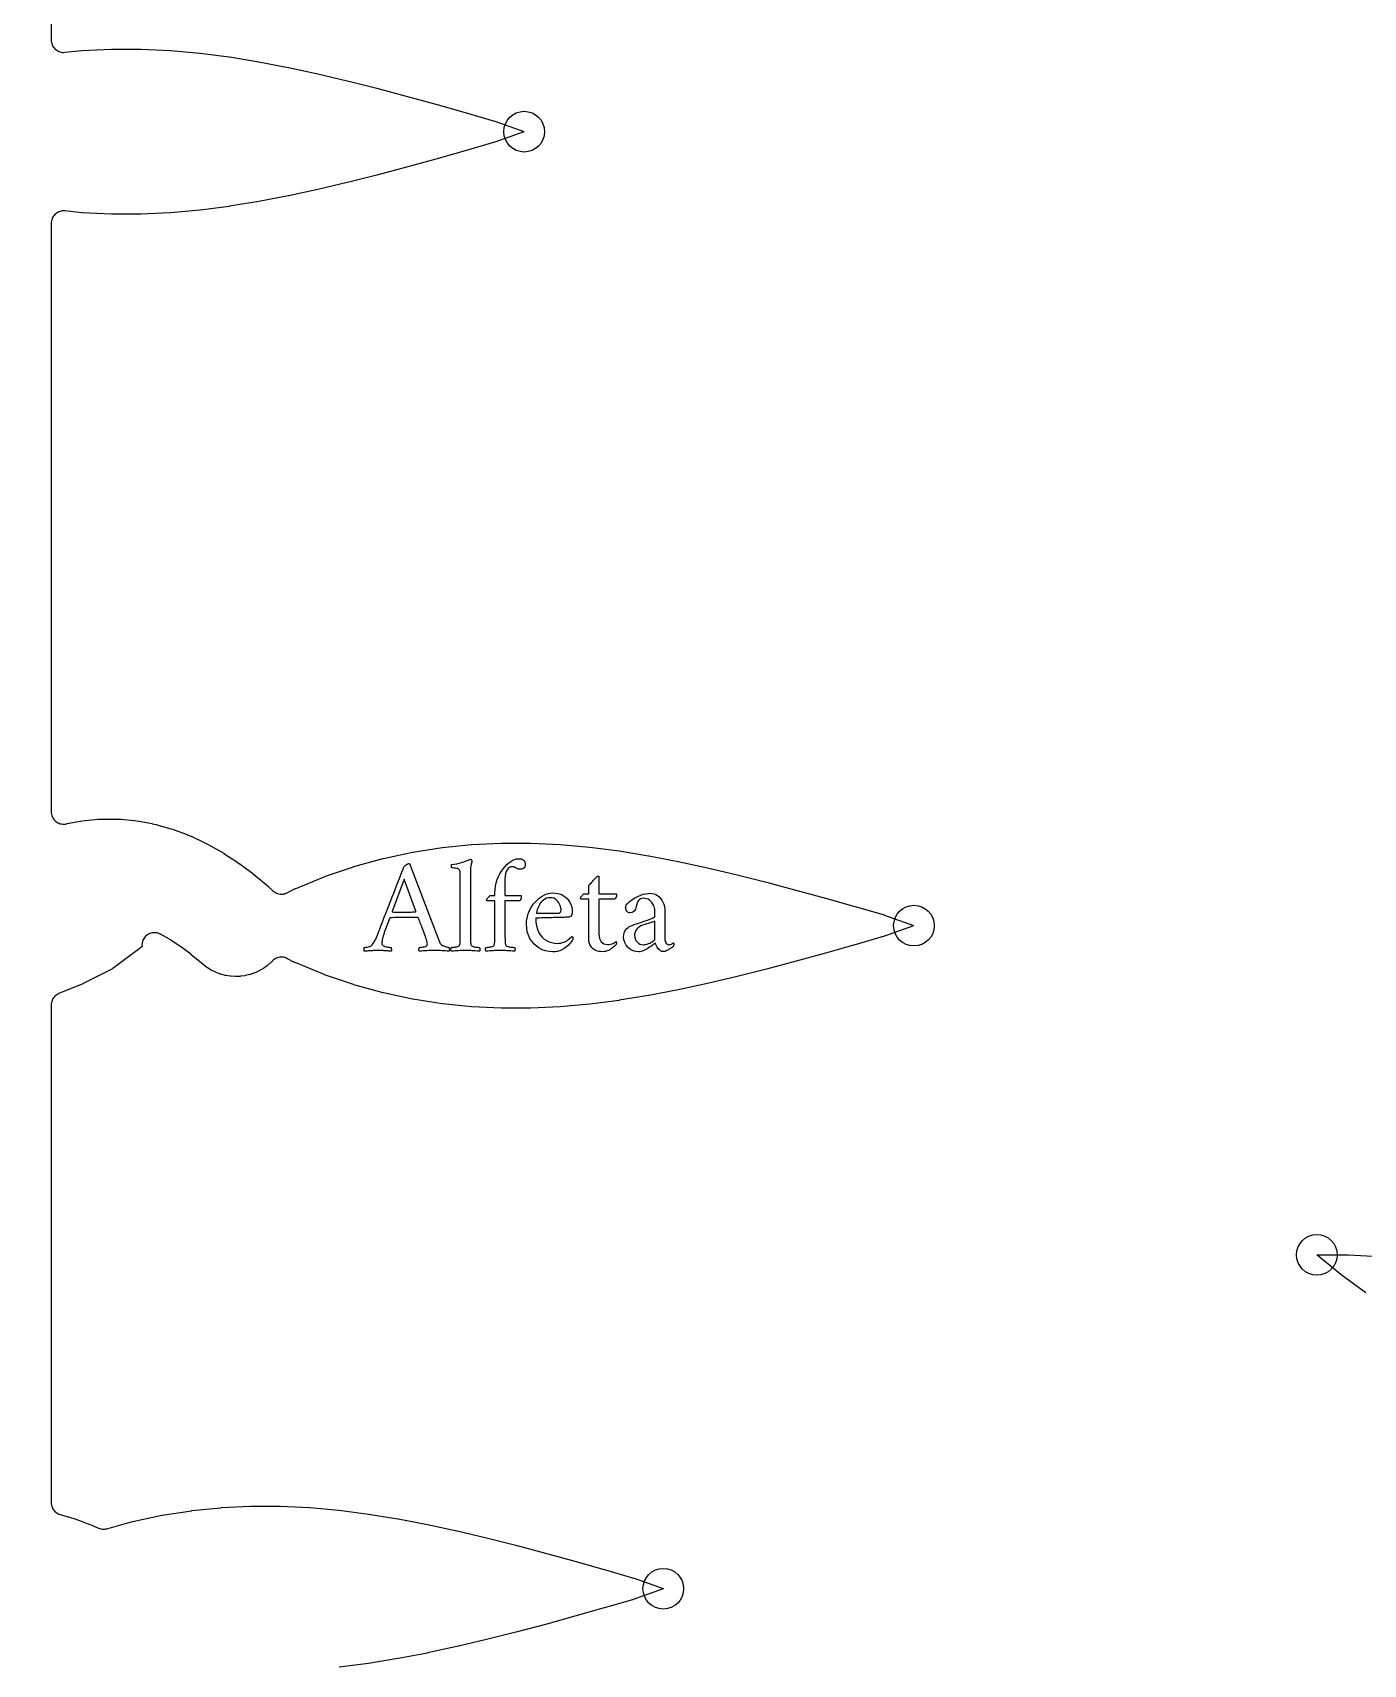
# Model space of a CAD drawing. Header units: millimetres. Extents: x -68 to 68, y -68 to 68.
# Drawn here: x 0.99 to 27.84, y 2.58 to 35.49 of the extents above; entities that cross this region are included whole.
import ezdxf

# ---------------------------------------------------------------- set-up
doc = ezdxf.new("R2010")
doc.units = ezdxf.units.MM
for name, color, linetype in [('CUT_INNER', 6, 'Continuous'), ('ENGRAVE', 7, 'Continuous'), ('TEXT', 5, 'Continuous')]:
    doc.layers.add(name, color=color, linetype=linetype)

msp = doc.modelspace()

# ---------------------------------------------------------------- linework, layer by layer
at = {"layer": 'CUT_INNER'}
for points in [[(1.368, 37.2853), (1.368, 35.3395), (1.3692, 35.315), (1.3728, 35.2907), (1.3788, 35.2668), (1.3871, 35.2437), (1.3976, 35.2215), (1.4103, 35.2004), (1.4249, 35.1807), (1.4414, 35.1625), (1.4597, 35.1461), (1.4794, 35.1314), (1.5005, 35.1188), (1.5227, 35.1084), (1.5459, 35.1001), (1.5697, 35.0942), (1.594, 35.0907), (1.6186, 35.0895), (1.6431, 35.0908), (1.9864, 35.1255), (1.9929, 35.1259), (2.5813, 35.1546), (2.5875, 35.1547), (3.1763, 35.1542), (3.182, 35.1541), (3.7713, 35.1265), (3.7766, 35.1262), (4.3664, 35.0735), (4.3711, 35.073), (4.9614, 34.9977), (4.9656, 34.9971), (5.5565, 34.9015), (5.5601, 34.9009), (6.1516, 34.7877), (6.1546, 34.7871), (6.7467, 34.659), (6.749, 34.6584), (7.3417, 34.518), (7.3436, 34.5176), (7.9367, 34.3675), (7.9381, 34.3671), (8.5312, 34.2099), (9.1262, 34.0469), (9.7211, 33.8794), (9.7224, 33.879), (10.313, 33.706), (10.3201, 33.7037), (10.9053, 33.4933), (10.9105, 33.4912), (10.9053, 33.489), (10.3201, 33.2787), (10.313, 33.2764), (9.7224, 33.1034), (9.7211, 33.103), (9.1278, 32.936), (8.5332, 32.773), (7.9381, 32.6153), (7.9367, 32.6149), (7.3436, 32.4648), (7.3417, 32.4644), (6.749, 32.3239), (6.7467, 32.3234), (6.1546, 32.1953), (6.1516, 32.1947), (5.5601, 32.0815), (5.5565, 32.0808), (4.9656, 31.9853), (4.9614, 31.9847), (4.3711, 31.9094), (4.3664, 31.9088), (3.7766, 31.8562), (3.7713, 31.8559), (3.182, 31.8283), (3.1763, 31.8281), (2.5875, 31.8277), (2.5813, 31.8278), (1.9929, 31.8564), (1.9864, 31.8569), (1.6431, 31.8916), (1.6186, 31.8929), (1.594, 31.8917), (1.5697, 31.8882), (1.5459, 31.8822), (1.5227, 31.874), (1.5005, 31.8635), (1.4794, 31.8509), (1.4597, 31.8363), (1.4414, 31.8198), (1.4249, 31.8017), (1.4103, 31.7819), (1.3976, 31.7609), (1.3871, 31.7387), (1.3788, 31.7155), (1.3728, 31.6917), (1.3692, 31.6674), (1.368, 31.6429), (1.368, 19.7761), (1.3692, 19.7512), (1.373, 19.7265), (1.3792, 19.7023), (1.3877, 19.6788), (1.3986, 19.6563), (1.4116, 19.635), (1.4267, 19.6151), (1.4437, 19.5969), (1.4625, 19.5804), (1.4828, 19.5658), (1.5045, 19.5534), (1.5273, 19.5432), (1.551, 19.5353), (1.5753, 19.5298), (1.6001, 19.5268), (1.6251, 19.5262), (1.65, 19.5282), (1.6746, 19.5326), (1.6863, 19.5353), (1.6917, 19.5365), (1.9543, 19.5854), (1.9599, 19.5863), (2.047, 19.5984), (2.0526, 19.5991), (2.315, 19.6235), (2.3208, 19.6239), (2.4101, 19.6281), (2.4159, 19.6282), (2.6782, 19.6282), (2.684, 19.6281), (2.7734, 19.6239), (2.7791, 19.6235), (3.0415, 19.5991), (3.0472, 19.5984), (3.1342, 19.5863), (3.1399, 19.5854), (3.4025, 19.5365), (3.4079, 19.5353), (3.4907, 19.5161), (3.496, 19.5147), (3.759, 19.4413), (3.764, 19.4398), (3.8411, 19.4147), (3.846, 19.413), (4.1093, 19.3149), (4.114, 19.3131), (4.1843, 19.2837), (4.1888, 19.2817), (4.4526, 19.1589), (4.4568, 19.1568), (4.52, 19.1245), (4.5241, 19.1223), (4.7883, 18.9747), (4.792, 18.9726), (4.8482, 18.9386), (4.8518, 18.9364), (5.1165, 18.7639), (5.1197, 18.7617), (5.1692, 18.7272), (5.1724, 18.7249), (5.4375, 18.5274), (5.4403, 18.5252), (5.4836, 18.491), (5.4864, 18.4888), (5.7508, 18.2672), (5.7554, 18.2632), (5.8225, 18.2011), (5.8344, 18.189), (5.8522, 18.1724), (5.8716, 18.1577), (5.8923, 18.145), (5.9141, 18.1343), (5.9369, 18.1258), (5.9604, 18.1195), (5.9844, 18.1156), (6.0087, 18.114), (6.033, 18.1147), (6.0571, 18.1179), (6.0808, 18.1233), (6.1039, 18.1311), (6.1261, 18.141), (6.2794, 18.2188), (6.2882, 18.2228), (6.8748, 18.4656), (6.8823, 18.4684), (7.4698, 18.6683), (7.4769, 18.6705), (8.0646, 18.8322), (8.0716, 18.8339), (8.6594, 18.9597), (8.6663, 18.961), (9.2543, 19.0528), (9.261, 19.0537), (9.8492, 19.1131), (9.8557, 19.1136), (10.4441, 19.1422), (10.4503, 19.1424), (11.0391, 19.1419), (11.0449, 19.1418), (11.6341, 19.1142), (11.6394, 19.1138), (12.2292, 19.0612), (12.2339, 19.0607), (12.8243, 18.9854), (12.8284, 18.9848), (13.4193, 18.8892), (13.4229, 18.8886), (14.0144, 18.7754), (14.0174, 18.7748), (14.6095, 18.6466), (14.6119, 18.6461), (15.2045, 18.5057), (15.2064, 18.5052), (15.7996, 18.3551), (15.8009, 18.3548), (16.394, 18.1975), (16.989, 18.0345), (17.584, 17.867), (17.5852, 17.8667), (18.1758, 17.6937), (18.1829, 17.6913), (18.7681, 17.481), (18.7733, 17.4789), (18.7681, 17.4767), (18.1829, 17.2664), (18.1758, 17.2641), (17.5852, 17.091), (17.584, 17.0907), (16.9906, 16.9236), (16.396, 16.7607), (15.8009, 16.6029), (15.7996, 16.6026), (15.2064, 16.4525), (15.2045, 16.452), (14.6119, 16.3116), (14.6095, 16.3111), (14.0174, 16.1829), (14.0144, 16.1823), (13.4229, 16.0691), (13.4193, 16.0685), (12.8284, 15.9729), (12.8243, 15.9723), (12.2339, 15.897), (12.2292, 15.8965), (11.6394, 15.8439), (11.6341, 15.8435), (11.0449, 15.8159), (11.0391, 15.8158), (10.4503, 15.8153), (10.4441, 15.8155), (9.8557, 15.8441), (9.8492, 15.8446), (9.261, 15.904), (9.2543, 15.9049), (8.6663, 15.9967), (8.6594, 15.998), (8.0716, 16.1238), (8.0646, 16.1255), (7.4769, 16.2872), (7.4698, 16.2894), (6.8823, 16.4893), (6.8748, 16.4921), (6.2882, 16.7349), (6.2794, 16.7389), (6.1254, 16.8171), (6.1027, 16.8272), (6.0791, 16.835), (6.0548, 16.8405), (6.0302, 16.8435), (6.0053, 16.844), (5.9805, 16.8421), (5.956, 16.8377), (5.9321, 16.8309), (5.909, 16.8218), (5.8868, 16.8104), (5.866, 16.7968), (5.8466, 16.7813), (5.8288, 16.7639), (5.8164, 16.7505), (5.8076, 16.7419), (5.7415, 16.6832), (5.7319, 16.6755), (5.6604, 16.6236), (5.6501, 16.6169), (5.5738, 16.5722), (5.5629, 16.5665), (5.4826, 16.5296), (5.4713, 16.525), (5.3877, 16.496), (5.376, 16.4926), (5.29, 16.472), (5.2779, 16.4697), (5.1903, 16.4577), (5.1781, 16.4566), (5.0898, 16.4531), (5.0775, 16.4533), (4.9893, 16.4585), (4.9771, 16.4598), (4.8898, 16.4737), (4.8778, 16.4762), (4.7922, 16.4986), (4.7805, 16.5023), (4.6976, 16.5329), (4.6863, 16.5377), (4.6068, 16.5763), (4.596, 16.5822), (4.5207, 16.6284), (4.5105, 16.6354), (4.4376, 16.6906), (4.4328, 16.6944), (4.1951, 16.8936), (4.1839, 16.9025), (3.9771, 17.0565), (3.9643, 17.0655), (3.766, 17.1947), (3.7515, 17.2035), (3.5707, 17.3044), (3.5486, 17.3154), (3.5254, 17.3241), (3.5015, 17.3306), (3.4771, 17.3346), (3.4524, 17.3361), (3.4277, 17.3353), (3.4031, 17.332), (3.3791, 17.3262), (3.3557, 17.3182), (3.3332, 17.3078), (3.3119, 17.2953), (3.2918, 17.2807), (3.2734, 17.2643), (3.2566, 17.2461), (3.2418, 17.2263), (3.2289, 17.2051), (3.2182, 17.1828), (3.2098, 17.1595), (3.2037, 17.1355), (3.2001, 17.1111), (3.1988, 17.0864), (3.2, 17.0616), (3.2009, 17.0526), (3.1963, 17.0488), (2.6107, 16.6153), (2.6063, 16.6124), (2.6018, 16.6098), (2.016, 16.3125), (2.0072, 16.3084), (1.5224, 16.1078), (1.5002, 16.0974), (1.4792, 16.0847), (1.4595, 16.0701), (1.4413, 16.0537), (1.4248, 16.0355), (1.4102, 16.0158), (1.3975, 15.9947), (1.387, 15.9725), (1.3788, 15.9494), (1.3728, 15.9256), (1.3692, 15.9013), (1.368, 15.8768), (1.368, 5.8441), (1.3692, 5.8194), (1.3729, 5.7949), (1.379, 5.7709), (1.3874, 5.7476), (1.3981, 5.7252), (1.4109, 5.7041), (1.4258, 5.6842), (1.4426, 5.666), (1.4611, 5.6495), (1.4811, 5.6349), (1.5025, 5.6224), (1.525, 5.6121), (1.5484, 5.604), (1.6863, 5.5641), (1.6892, 5.5632), (1.8223, 5.521), (1.8252, 5.5201), (1.9572, 5.4746), (1.9601, 5.4736), (2.091, 5.425), (2.0939, 5.4239), (2.2235, 5.372), (2.2263, 5.3708), (2.3248, 5.3286), (2.3473, 5.3202), (2.3705, 5.314), (2.3943, 5.3101), (2.4182, 5.3085), (2.4423, 5.3091), (2.4661, 5.3121), (2.4896, 5.3174), (3.0085, 5.4601), (3.0154, 5.4618), (3.6033, 5.5876), (3.6102, 5.5889), (4.1981, 5.6807), (4.2049, 5.6816), (4.793, 5.741), (4.7995, 5.7415), (5.388, 5.7701), (5.3941, 5.7703), (5.983, 5.7698), (5.9887, 5.7697), (6.578, 5.7421), (6.5833, 5.7417), (7.173, 5.6891), (7.1778, 5.6886), (7.7681, 5.6133), (7.7723, 5.6127), (8.3632, 5.5171), (8.3667, 5.5165), (8.9583, 5.4033), (8.9612, 5.4027), (9.5534, 5.2745), (9.5557, 5.274), (10.1484, 5.1336), (10.1502, 5.1331), (10.7434, 4.983), (10.7448, 4.9827), (11.3379, 4.8254), (11.9328, 4.6624), (12.5278, 4.4949), (12.5291, 4.4946), (13.1196, 4.3215), (13.1268, 4.3192), (13.712, 4.1089), (13.7172, 4.1067), (13.712, 4.1046), (13.1268, 3.8943), (13.1196, 3.8919), (12.5291, 3.7189), (12.5278, 3.7185), (11.9345, 3.5515), (11.3399, 3.3886), (10.7448, 3.2308), (10.7434, 3.2305), (10.1502, 3.0804), (10.1484, 3.0799), (9.5557, 2.9395), (9.5534, 2.939), (8.9612, 2.8108), (8.9583, 2.8102), (8.3667, 2.697), (8.3632, 2.6964), (7.7723, 2.6008), (7.7681, 2.6002), (7.1778, 2.5249)], [(27.893, 10.0739), (27.3952, 10.4357), (27.3893, 10.4403), (26.9088, 10.8358), (26.9049, 10.8393), (26.9106, 10.8396), (27.5325, 10.8404), (27.54, 10.8402), (28.1543, 10.8042)]]:
    msp.add_lwpolyline(points, dxfattribs=at)
at = {"layer": 'ENGRAVE'}
for centre, radius in [((0, 19.5457), 45.1196), ((10.9113, 33.4912), 0.4104), ((18.7742, 17.4789), 0.4104), ((26.9042, 10.8396), 0.4104), ((13.718, 4.1067), 0.4104)]:
    msp.add_circle(centre, radius, dxfattribs=at)
at = {"layer": 'TEXT'}
for points in [[(9.6217, 18.4571), (9.6216, 18.4729), (9.6214, 18.4902), (9.6209, 18.509), (9.6203, 18.5293), (9.6191, 18.5493), (9.6166, 18.5671), (9.6129, 18.5827), (9.6081, 18.5961), (9.6003, 18.6097), (9.588, 18.6206), (9.571, 18.6288), (9.5495, 18.6342), (9.5252, 18.6378), (9.5001, 18.6404), (9.4741, 18.6419), (9.4473, 18.6424), (9.446, 18.6445), (9.4449, 18.6509), (9.444, 18.6616), (9.4432, 18.6765), (9.4431, 18.6916), (9.4442, 18.7027), (9.4465, 18.7099), (9.45, 18.7133), (9.5001, 18.7198), (9.5495, 18.7286), (9.5982, 18.7396), (9.6462, 18.7528), (9.6932, 18.7677), (9.7389, 18.7838), (9.7831, 18.8011), (9.8261, 18.8195), (9.8314, 18.8186), (9.8366, 18.8158), (9.8417, 18.8111), (9.8465, 18.8046), (9.8507, 18.7971), (9.8537, 18.7899), (9.8554, 18.7828), (9.856, 18.7759), (9.8551, 18.7722), (9.8523, 18.761), (9.8476, 18.7422), (9.8411, 18.716), (9.8345, 18.6828), (9.8298, 18.6431), (9.827, 18.5969), (9.8261, 18.5443), (9.8261, 17.2799), (9.8262, 17.2505), (9.8264, 17.222), (9.8268, 17.1946), (9.8274, 17.1682), (9.8287, 17.1435), (9.8312, 17.1212), (9.8348, 17.1013), (9.8397, 17.0837), (9.8442, 17.0771), (9.8523, 17.0708), (9.864, 17.0648), (9.8792, 17.0592), (9.8966, 17.0542), (9.9146, 17.05), (9.9334, 17.0467), (9.9528, 17.0442), (9.9711, 17.0424), (9.9865, 17.0412), (9.999, 17.0404), (10.0086, 17.0401), (10.0123, 17.0337), (10.0151, 17.0251), (10.0171, 17.0146), (10.0182, 17.002), (10.0181, 16.9894), (10.0165, 16.9788), (10.0133, 16.9703), (10.0086, 16.9638), (9.969, 16.9665), (9.9317, 16.9689), (9.8967, 16.9712), (9.8642, 16.9734), (9.8319, 16.9752), (9.7975, 16.9764), (9.761, 16.9772), (9.7225, 16.9775), (9.6853, 16.9772), (9.65, 16.9764), (9.6165, 16.9752), (9.5849, 16.9734), (9.553, 16.9712), (9.5185, 16.9689), (9.4814, 16.9665), (9.4418, 16.9638), (9.4372, 16.9703), (9.434, 16.9788), (9.4324, 16.9894), (9.4323, 17.002), (9.4334, 17.0146), (9.4354, 17.0251), (9.4382, 17.0337), (9.4418, 17.0401), (9.4514, 17.0404), (9.4636, 17.0412), (9.4786, 17.0424), (9.4963, 17.0442), (9.5153, 17.0467), (9.5338, 17.05), (9.552, 17.0542), (9.5699, 17.0592), (9.5856, 17.0648), (9.5972, 17.0708), (9.6047, 17.0771), (9.6081, 17.0837), (9.6129, 17.1013), (9.6166, 17.1212), (9.6191, 17.1435), (9.6203, 17.1682), (9.6209, 17.1946), (9.6214, 17.222), (9.6216, 17.2505), (9.6217, 17.2799)], [(10.7798, 18.8277), (10.8071, 18.8274), (10.8292, 18.8264), (10.846, 18.8247), (10.8575, 18.8223), (10.8671, 18.8185), (10.8782, 18.8127), (10.8909, 18.8049), (10.9052, 18.795), (10.9093, 18.7901), (10.9137, 18.7834), (10.9182, 18.7751), (10.9229, 18.765), (10.927, 18.7541), (10.93, 18.7432), (10.9318, 18.7323), (10.9324, 18.7214), (10.9299, 18.6893), (10.9225, 18.6639), (10.9102, 18.6451), (10.8929, 18.6329), (10.8739, 18.6251), (10.8564, 18.6196), (10.8405, 18.6163), (10.8261, 18.6152), (10.8166, 18.6157), (10.8071, 18.6172), (10.7975, 18.6198), (10.788, 18.6233), (10.7783, 18.6276), (10.7682, 18.6322), (10.7578, 18.6371), (10.7471, 18.6424), (10.7367, 18.6487), (10.7274, 18.654), (10.719, 18.6583), (10.7117, 18.6615), (10.704, 18.6639), (10.6947, 18.6656), (10.6836, 18.6666), (10.6708, 18.6669), (10.6418, 18.663), (10.6146, 18.6513), (10.5893, 18.6317), (10.5659, 18.6043), (10.5464, 18.569), (10.5329, 18.5259), (10.5253, 18.475), (10.5237, 18.4162), (10.5237, 18.0865), (10.8398, 18.0865), (10.8445, 18.0852), (10.8479, 18.0811), (10.85, 18.0743), (10.8507, 18.0647), (10.8507, 18.0622), (10.8507, 18.06), (10.8507, 18.0581), (10.8507, 18.0566), (10.8484, 18.0353), (10.8418, 18.015), (10.8307, 17.9957), (10.8152, 17.9775), (10.5237, 17.9775), (10.5237, 17.2799), (10.5237, 17.2505), (10.524, 17.222), (10.5244, 17.1946), (10.525, 17.1682), (10.5263, 17.1435), (10.5288, 17.1212), (10.5324, 17.1013), (10.5373, 17.0837), (10.542, 17.0771), (10.5506, 17.0708), (10.5631, 17.0648), (10.5795, 17.0592), (10.5983, 17.0542), (10.6177, 17.05), (10.6378, 17.0467), (10.6585, 17.0442), (10.678, 17.0424), (10.6943, 17.0412), (10.7073, 17.0404), (10.7171, 17.0401), (10.7208, 17.0337), (10.7236, 17.0251), (10.7256, 17.0146), (10.7267, 17.002), (10.7266, 16.9894), (10.725, 16.9788), (10.7218, 16.9703), (10.7171, 16.9638), (10.6771, 16.9665), (10.6388, 16.9689), (10.6022, 16.9712), (10.5673, 16.9734), (10.5325, 16.9752), (10.4964, 16.9764), (10.4589, 16.9772), (10.4201, 16.9775), (10.3829, 16.9772), (10.3476, 16.9764), (10.3141, 16.9752), (10.2825, 16.9734), (10.2506, 16.9712), (10.2161, 16.9689), (10.179, 16.9665), (10.1394, 16.9638), (10.1348, 16.9703), (10.1316, 16.9788), (10.13, 16.9894), (10.1299, 17.002), (10.131, 17.0146), (10.133, 17.0251), (10.1358, 17.0337), (10.1394, 17.0401), (10.149, 17.0404), (10.1612, 17.0412), (10.1762, 17.0424), (10.1939, 17.0442), (10.2128, 17.0467), (10.2314, 17.05), (10.2496, 17.0542), (10.2675, 17.0592), (10.2832, 17.0648), (10.2948, 17.0708), (10.3023, 17.0771), (10.3057, 17.0837), (10.3105, 17.1013), (10.3142, 17.1212), (10.3166, 17.1435), (10.3179, 17.1682), (10.3185, 17.1946), (10.3189, 17.222), (10.3192, 17.2505), (10.3193, 17.2799), (10.3193, 17.9775), (10.164, 17.9775), (10.1614, 17.9781), (10.1592, 17.9799), (10.1573, 17.9829), (10.1558, 17.9871), (10.1546, 17.9916), (10.1537, 17.9956), (10.1532, 17.9991), (10.1531, 18.0021), (10.1541, 18.0057), (10.1572, 18.0112), (10.1623, 18.0187), (10.1694, 18.0279), (10.1777, 18.0381), (10.1861, 18.048), (10.1947, 18.0578), (10.2035, 18.0674), (10.2112, 18.0758), (10.2168, 18.0818), (10.2201, 18.0853), (10.2212, 18.0865), (10.3193, 18.0865), (10.3193, 18.1383), (10.3223, 18.2093), (10.3312, 18.278), (10.3461, 18.3442), (10.367, 18.4081), (10.3924, 18.4688), (10.4211, 18.5256), (10.4531, 18.5785), (10.4882, 18.6274), (10.5254, 18.6719), (10.5632, 18.7112), (10.6017, 18.7455), (10.6408, 18.7746), (10.6792, 18.7978), (10.7151, 18.8144), (10.7486, 18.8244), (10.7798, 18.8277)], [(7.9704, 17.3426), (7.972, 17.3468), (7.9768, 17.3593), (7.9849, 17.3802), (7.9963, 17.4094), (8.0103, 17.4457), (8.0266, 17.4881), (8.045, 17.5363), (8.0657, 17.5906), (8.0883, 17.6494), (8.1124, 17.7115), (8.138, 17.7768), (8.1652, 17.8454), (8.1932, 17.916), (8.2214, 17.9877), (8.2498, 18.0605), (8.2783, 18.1342), (8.3066, 18.2077), (8.3345, 18.2797), (8.3618, 18.3501), (8.3886, 18.419), (8.4144, 18.4851), (8.4387, 18.547), (8.4615, 18.6049), (8.4827, 18.6588), (8.4897, 18.67), (8.5, 18.6819), (8.5136, 18.6945), (8.5303, 18.7078), (8.5476, 18.7197), (8.5627, 18.7283), (8.5756, 18.7334), (8.5862, 18.7351), (8.5887, 18.735), (8.5906, 18.7347), (8.5921, 18.7343), (8.593, 18.7337), (8.594, 18.7329), (8.5954, 18.732), (8.5974, 18.7309), (8.5998, 18.7296), (9.1421, 17.3072), (9.1688, 17.237), (9.1891, 17.1846), (9.2029, 17.1498), (9.2102, 17.1328), (9.2187, 17.1183), (9.2303, 17.1049), (9.2452, 17.0924), (9.2634, 17.081), (9.2831, 17.0709), (9.3029, 17.0623), (9.3226, 17.0552), (9.3424, 17.0497), (9.3604, 17.0455), (9.3747, 17.0425), (9.3856, 17.0407), (9.3928, 17.0401), (9.3974, 17.0324), (9.4003, 17.0228), (9.4015, 17.0113), (9.401, 16.9979), (9.3996, 16.985), (9.3982, 16.9751), (9.3969, 16.968), (9.3955, 16.9638), (9.357, 16.9665), (9.3206, 16.9689), (9.2862, 16.9712), (9.2538, 16.9734), (9.221, 16.9752), (9.185, 16.9764), (9.146, 16.9772), (9.104, 16.9775), (9.0596, 16.9772), (9.0191, 16.9764), (8.9826, 16.9752), (8.95, 16.9734), (8.9174, 16.9712), (8.8808, 16.9689), (8.8404, 16.9665), (8.796, 16.9638), (8.7913, 16.9703), (8.7882, 16.9788), (8.7866, 16.9894), (8.7865, 17.002), (8.7878, 17.0146), (8.7902, 17.0251), (8.7939, 17.0337), (8.7988, 17.0401), (8.8127, 17.0407), (8.8301, 17.0425), (8.8509, 17.0455), (8.8751, 17.0497), (8.8989, 17.0549), (8.9187, 17.0609), (8.9343, 17.0678), (8.9459, 17.0756), (8.9507, 17.082), (8.9541, 17.0905), (8.9561, 17.1011), (8.9568, 17.1137), (8.9557, 17.1281), (8.9524, 17.1468), (8.9468, 17.1697), (8.9391, 17.1968), (8.9296, 17.2271), (8.919, 17.2592), (8.9072, 17.2931), (8.8941, 17.329), (8.8805, 17.3655), (8.8669, 17.4015), (8.8533, 17.437), (8.8396, 17.472), (8.8266, 17.5053), (8.8148, 17.5354), (8.8041, 17.5625), (8.7947, 17.5865), (8.7869, 17.6062), (8.7814, 17.6202), (8.7781, 17.6286), (8.777, 17.6315), (8.7766, 17.6318), (8.7756, 17.6328), (8.7739, 17.6345), (8.7715, 17.6369), (8.7688, 17.6393), (8.7661, 17.641), (8.7633, 17.642), (8.7606, 17.6424), (8.739, 17.6435), (8.715, 17.6444), (8.6886, 17.6449), (8.6598, 17.6451), (8.6303, 17.6451), (8.6019, 17.6451), (8.5745, 17.6451), (8.5481, 17.6451), (8.5412, 17.6451), (8.5344, 17.6451), (8.5276, 17.6451), (8.5208, 17.6451), (8.5142, 17.6451), (8.5079, 17.6451), (8.5019, 17.6451), (8.4963, 17.6451), (8.4569, 17.645), (8.4207, 17.6447), (8.3875, 17.6443), (8.3573, 17.6437), (8.3267, 17.6428), (8.2919, 17.6413), (8.2531, 17.6394), (8.2102, 17.6369), (8.2086, 17.6366), (8.2068, 17.6359), (8.2045, 17.6346), (8.202, 17.6328), (8.1996, 17.631), (8.1979, 17.6298), (8.1969, 17.629), (8.1965, 17.6287), (8.1953, 17.6253), (8.1914, 17.6151), (8.185, 17.5981), (8.1761, 17.5742), (8.1654, 17.5457), (8.1536, 17.5146), (8.1408, 17.481), (8.127, 17.4448), (8.1132, 17.4079), (8.1001, 17.3722), (8.088, 17.3378), (8.0766, 17.3045), (8.0655, 17.2718), (8.0565, 17.2418), (8.0498, 17.2145), (8.0453, 17.19), (8.0423, 17.168), (8.0402, 17.1485), (8.0389, 17.1313), (8.0385, 17.1164), (8.0411, 17.1022), (8.049, 17.0895), (8.0622, 17.0784), (8.0807, 17.0687), (8.102, 17.0607), (8.1236, 17.0541), (8.1456, 17.0491), (8.1679, 17.0456), (8.1883, 17.0432), (8.2044, 17.0415), (8.2162, 17.0405), (8.2238, 17.0401), (8.2263, 17.036), (8.2286, 17.0289), (8.2304, 17.0189), (8.232, 17.0061), (8.2328, 16.9927), (8.2326, 16.9812), (8.2315, 16.9716), (8.2292, 16.9638), (8.2043, 16.9652), (8.1812, 16.9666), (8.16, 16.9679), (8.1407, 16.9693), (8.1223, 16.9707), (8.1039, 16.972), (8.0855, 16.9734), (8.0671, 16.9747), (8.0473, 16.9759), (8.0245, 16.9768), (7.9989, 16.9773), (7.9704, 16.9775), (7.9416, 16.9773), (7.9152, 16.9768), (7.8912, 16.9759), (7.8695, 16.9747), (7.8491, 16.9734), (7.8287, 16.972), (7.8082, 16.9707), (7.7878, 16.9693), (7.766, 16.9679), (7.7415, 16.9666), (7.7142, 16.9652), (7.6842, 16.9638), (7.6819, 16.968), (7.6802, 16.9751), (7.6791, 16.985), (7.6788, 16.9979), (7.6791, 17.0113), (7.6802, 17.0228), (7.6819, 17.0324), (7.6842, 17.0401), (7.6986, 17.0409), (7.7173, 17.0432), (7.7402, 17.047), (7.7674, 17.0524), (7.7942, 17.0595), (7.8161, 17.0684), (7.833, 17.0792), (7.845, 17.0919), (7.8647, 17.1186), (7.8828, 17.1468), (7.8994, 17.1765), (7.9145, 17.2077), (7.9287, 17.2402), (7.9428, 17.2735), (7.9567, 17.3076), (7.9704, 17.3426)], [(12.4175, 18.1219), (12.7609, 18.1219), (12.7668, 18.1201), (12.7711, 18.1145), (12.7736, 18.1051), (12.7745, 18.092), (12.7721, 18.0717), (12.7649, 18.0518), (12.753, 18.0322), (12.7363, 18.013), (12.4175, 18.013), (12.4175, 17.3154), (12.4286, 17.22), (12.4618, 17.1519), (12.5171, 17.111), (12.5946, 17.0974), (12.6239, 17.0989), (12.6519, 17.1035), (12.6784, 17.1112), (12.7036, 17.1219), (12.7259, 17.1333), (12.7438, 17.143), (12.7573, 17.151), (12.7663, 17.1573), (12.7699, 17.1553), (12.7724, 17.1519), (12.774, 17.1471), (12.7745, 17.141), (12.7738, 17.1272), (12.7718, 17.1158), (12.7684, 17.1067), (12.7636, 17.1001), (12.7528, 17.0883), (12.7394, 17.0749), (12.7235, 17.0597), (12.705, 17.0429), (12.6843, 17.0257), (12.6617, 17.0095), (12.6373, 16.9943), (12.611, 16.9802), (12.5831, 16.9683), (12.5538, 16.9598), (12.5231, 16.9546), (12.4911, 16.9529), (12.4573, 16.9545), (12.424, 16.9591), (12.3912, 16.9667), (12.3589, 16.9775), (12.3284, 16.9921), (12.3007, 17.0115), (12.2759, 17.0357), (12.254, 17.0647), (12.2361, 17.0992), (12.2234, 17.1403), (12.2157, 17.1878), (12.2131, 17.2418), (12.2131, 18.013), (12.0578, 18.013), (12.0553, 18.0135), (12.053, 18.0153), (12.0512, 18.0183), (12.0496, 18.0225), (12.0484, 18.027), (12.0476, 18.031), (12.0471, 18.0345), (12.0469, 18.0375), (12.0479, 18.0411), (12.051, 18.0467), (12.0561, 18.0541), (12.0633, 18.0634), (12.0715, 18.0735), (12.08, 18.0835), (12.0886, 18.0933), (12.0973, 18.1029), (12.1051, 18.1112), (12.1106, 18.1172), (12.1139, 18.1208), (12.115, 18.1219), (12.2131, 18.1219), (12.2131, 18.2882), (12.2274, 18.3038), (12.2428, 18.3205), (12.2594, 18.3385), (12.2772, 18.3577), (12.2951, 18.3771), (12.3123, 18.3958), (12.3285, 18.4139), (12.3439, 18.4312), (12.3572, 18.4463), (12.3671, 18.4575), (12.3736, 18.4647), (12.3766, 18.468), (12.3823, 18.4728), (12.3886, 18.4762), (12.3953, 18.4782), (12.4025, 18.4789), (12.4091, 18.4784), (12.4138, 18.4769), (12.4166, 18.4743), (12.4175, 18.4707)], [(8.4908, 18.4135), (8.2483, 17.765), (8.2484, 17.7646), (8.2487, 17.7636), (8.2491, 17.7619), (8.2497, 17.7595), (8.2504, 17.7571), (8.2514, 17.7554), (8.2525, 17.7544), (8.2538, 17.7541), (8.2809, 17.7528), (8.3106, 17.7517), (8.3429, 17.7508), (8.3777, 17.75), (8.4121, 17.7494), (8.4428, 17.749), (8.47, 17.7487), (8.4936, 17.7486), (8.5241, 17.7488), (8.5532, 17.7493), (8.5807, 17.7502), (8.6066, 17.7514), (8.6324, 17.7527), (8.6594, 17.7541), (8.6876, 17.7554), (8.717, 17.7568), (8.7195, 17.7572), (8.7214, 17.7585), (8.7229, 17.7606), (8.7238, 17.7636), (8.7244, 17.7666), (8.7248, 17.7687), (8.7251, 17.77), (8.7252, 17.7704)], [(11.145, 17.6315), (11.1475, 17.5504), (11.1579, 17.4761), (11.1761, 17.4087), (11.2022, 17.3481), (11.2347, 17.2945), (11.2723, 17.2483), (11.3151, 17.2093), (11.3629, 17.1777), (11.4144, 17.1533), (11.4679, 17.1359), (11.5234, 17.1254), (11.5809, 17.1219), (11.6169, 17.1235), (11.6511, 17.1284), (11.6836, 17.1364), (11.7145, 17.1478), (11.7433, 17.1612), (11.7697, 17.1757), (11.7937, 17.1912), (11.8153, 17.2077), (11.8342, 17.2238), (11.85, 17.238), (11.8628, 17.2504), (11.8725, 17.2609), (11.8743, 17.2603), (11.8769, 17.2585), (11.8804, 17.2555), (11.8848, 17.2513), (11.889, 17.2461), (11.8919, 17.2401), (11.8937, 17.2332), (11.8943, 17.2254), (11.8933, 17.2142), (11.8902, 17.2023), (11.8851, 17.1897), (11.878, 17.1764), (11.864, 17.1564), (11.8466, 17.1345), (11.8259, 17.1107), (11.8017, 17.0851), (11.7741, 17.0593), (11.7431, 17.035), (11.7087, 17.0123), (11.6709, 16.9911), (11.6298, 16.9732), (11.5857, 16.9604), (11.5385, 16.9528), (11.4883, 16.9502), (11.4129, 16.9548), (11.3418, 16.9686), (11.2752, 16.9916), (11.2131, 17.0238), (11.1564, 17.0638), (11.1061, 17.1103), (11.0624, 17.1633), (11.0251, 17.2227), (10.9952, 17.2873), (10.974, 17.3556), (10.9612, 17.4276), (10.9569, 17.5034), (10.9599, 17.569), (10.9689, 17.6325), (10.9838, 17.6937), (11.0046, 17.7527), (11.0303, 17.8087), (11.0598, 17.861), (11.093, 17.9096), (11.13, 17.9544), (11.1697, 17.995), (11.2114, 18.031), (11.2549, 18.0624), (11.3003, 18.0892), (11.3463, 18.1107), (11.3916, 18.126), (11.4362, 18.1352), (11.4801, 18.1383), (11.5374, 18.1357), (11.5895, 18.1281), (11.6362, 18.1153), (11.6777, 18.0974), (11.7145, 18.0758), (11.7472, 18.0518), (11.7758, 18.0254), (11.8003, 17.9966), (11.8211, 17.9666), (11.8385, 17.9367), (11.8524, 17.9067), (11.863, 17.8767), (11.8707, 17.8479), (11.8763, 17.8215), (11.8796, 17.7975), (11.8807, 17.7759), (11.8798, 17.7488), (11.8773, 17.7248), (11.873, 17.7038), (11.8671, 17.686), (11.8587, 17.6715), (11.8473, 17.6607), (11.8328, 17.6538), (11.8153, 17.6505), (11.8001, 17.6493), (11.7788, 17.6481), (11.7517, 17.6472), (11.7186, 17.6464), (11.6812, 17.6457), (11.6412, 17.6447), (11.5987, 17.6436), (11.5537, 17.6424), (11.5075, 17.641), (11.4617, 17.6396), (11.4163, 17.6383), (11.3711, 17.6369), (11.3279, 17.6356), (11.288, 17.6345), (11.2516, 17.6336), (11.2185, 17.6328), (11.1904, 17.6322), (11.1688, 17.6318), (11.1536, 17.6315), (11.145, 17.6315)], [(13.4584, 18.1328), (13.496, 18.1298), (13.5324, 18.1206), (13.5675, 18.1053), (13.6015, 18.0838), (13.6333, 18.0572), (13.6618, 18.0266), (13.6871, 17.9918), (13.7091, 17.953), (13.727, 17.9108), (13.7398, 17.8658), (13.7475, 17.8181), (13.75, 17.7677), (13.75, 17.22), (13.7512, 17.195), (13.7548, 17.172), (13.7608, 17.1508), (13.7691, 17.1314), (13.7802, 17.1153), (13.7943, 17.1038), (13.8115, 17.0969), (13.8318, 17.0946), (13.8498, 17.0957), (13.8658, 17.0987), (13.8798, 17.1038), (13.8917, 17.111), (13.9016, 17.1183), (13.9094, 17.1239), (13.9152, 17.1278), (13.919, 17.1301), (13.9215, 17.1296), (13.9237, 17.128), (13.9256, 17.1255), (13.9271, 17.1219), (13.9283, 17.118), (13.9292, 17.1144), (13.9297, 17.1112), (13.9299, 17.1083), (13.929, 17.0938), (13.9265, 17.0803), (13.9222, 17.0679), (13.9162, 17.0565), (13.9068, 17.049), (13.8948, 17.0401), (13.8802, 17.0299), (13.8631, 17.0183), (13.8445, 17.0064), (13.8256, 16.9952), (13.8064, 16.9846), (13.7868, 16.9747), (13.7676, 16.9664), (13.7497, 16.9604), (13.7329, 16.9569), (13.7173, 16.9557), (13.6895, 16.9592), (13.6632, 16.97), (13.6384, 16.9879), (13.6151, 17.0129), (13.5946, 17.0417), (13.578, 17.0708), (13.5653, 17.1003), (13.5565, 17.1301), (13.5493, 17.1234), (13.5385, 17.1144), (13.5241, 17.103), (13.5061, 17.0892), (13.4856, 17.0741), (13.4636, 17.0589), (13.44, 17.0435), (13.4148, 17.0279), (13.389, 17.0127), (13.3634, 16.9986), (13.338, 16.9855), (13.3127, 16.9734), (13.2884, 16.9632), (13.266, 16.956), (13.2455, 16.9517), (13.2268, 16.9502), (13.164, 16.9557), (13.1062, 16.9724), (13.0536, 17), (13.0061, 17.0388), (12.9668, 17.0855), (12.9387, 17.1372), (12.9218, 17.1938), (12.9162, 17.2554), (12.919, 17.2948), (12.9274, 17.3314), (12.9415, 17.365), (12.9611, 17.3957), (12.9835, 17.4224), (13.0058, 17.4438), (13.0278, 17.4599), (13.0497, 17.4707), (13.089, 17.4846), (13.1304, 17.499), (13.1741, 17.5139), (13.22, 17.5293), (13.2663, 17.5449), (13.311, 17.5603), (13.3541, 17.5755), (13.3958, 17.5906), (13.4339, 17.6047), (13.4666, 17.6171), (13.4939, 17.6279), (13.5157, 17.6369), (13.5256, 17.6412), (13.5334, 17.6461), (13.5392, 17.6515), (13.5429, 17.6573), (13.5453, 17.6649), (13.547, 17.6754), (13.548, 17.6888), (13.5484, 17.705), (13.5484, 17.7759), (13.5465, 17.8058), (13.5409, 17.8355), (13.5315, 17.865), (13.5184, 17.8944), (13.502, 17.9225), (13.483, 17.9482), (13.4612, 17.9716), (13.4366, 17.9925), (13.4099, 18.0098), (13.3815, 18.0221), (13.3513, 18.0296), (13.3195, 18.032), (13.2876, 18.0293), (13.2602, 18.0211), (13.2372, 18.0075), (13.2187, 17.9884), (13.2035, 17.9644), (13.1907, 17.936), (13.1803, 17.9031), (13.1723, 17.8658), (13.1553, 17.8098), (13.1287, 17.7697), (13.0926, 17.7457), (13.047, 17.7377), (13.0265, 17.7399), (13.0085, 17.7466), (12.9931, 17.7577), (12.9802, 17.7732), (12.9701, 17.7912), (12.9628, 17.8099), (12.9585, 17.8294), (12.9571, 17.8495), (12.9574, 17.8545), (12.9584, 17.8614), (12.9601, 17.8701), (12.9625, 17.8808), (12.9654, 17.8916), (12.9686, 17.9009), (12.9722, 17.9086), (12.9761, 17.9149), (12.9988, 17.9348), (13.0259, 17.9564), (13.0574, 17.9797), (13.0933, 18.0048), (13.1327, 18.0298), (13.1747, 18.0531), (13.2192, 18.0748), (13.2663, 18.0947), (13.3146, 18.1114), (13.3627, 18.1233), (13.4107, 18.1305), (13.4584, 18.1328)], [(11.1586, 17.7296), (11.5918, 17.7296), (11.6037, 17.7304), (11.6147, 17.733), (11.6248, 17.7372), (11.6341, 17.7432), (11.642, 17.7514), (11.648, 17.7623), (11.6522, 17.7759), (11.6545, 17.7922), (11.6544, 17.8103), (11.6511, 17.8317), (11.6448, 17.8566), (11.6354, 17.8849), (11.6229, 17.9142), (11.6072, 17.9421), (11.5882, 17.9687), (11.566, 17.9939), (11.54, 18.0153), (11.5098, 18.0307), (11.4753, 18.0399), (11.4365, 18.0429), (11.3962, 18.0399), (11.3595, 18.031), (11.3267, 18.0161), (11.2975, 17.9952), (11.2717, 17.9705), (11.2488, 17.9441), (11.2288, 17.916), (11.2117, 17.8862), (11.1972, 17.8564), (11.1851, 17.8283), (11.1754, 17.8019), (11.1681, 17.7772), (11.1629, 17.7564), (11.1596, 17.7415), (11.1582, 17.7325), (11.1586, 17.7296)], [(13.3168, 17.0946), (13.3404, 17.096), (13.3651, 17.1001), (13.3908, 17.1069), (13.4176, 17.1164), (13.4438, 17.1276), (13.468, 17.1393), (13.4901, 17.1514), (13.5102, 17.1641), (13.5269, 17.1763), (13.5388, 17.1869), (13.546, 17.1961), (13.5484, 17.2036), (13.5484, 17.5661), (13.5208, 17.5574), (13.4898, 17.5477), (13.4554, 17.5369), (13.4176, 17.5252), (13.3806, 17.5136), (13.3488, 17.5034), (13.322, 17.4945), (13.3004, 17.487), (13.2665, 17.4719), (13.2357, 17.4537), (13.2079, 17.4324), (13.1832, 17.408), (13.163, 17.3806), (13.1485, 17.3501), (13.1398, 17.3166), (13.1369, 17.2799), (13.1401, 17.2443), (13.1498, 17.2108), (13.166, 17.1795), (13.1887, 17.1505), (13.2161, 17.1261), (13.2466, 17.1086), (13.2801, 17.0981), (13.3168, 17.0946)]]:
    msp.add_lwpolyline(points, close=True, dxfattribs=at)

doc.saveas('drawing.dxf')
